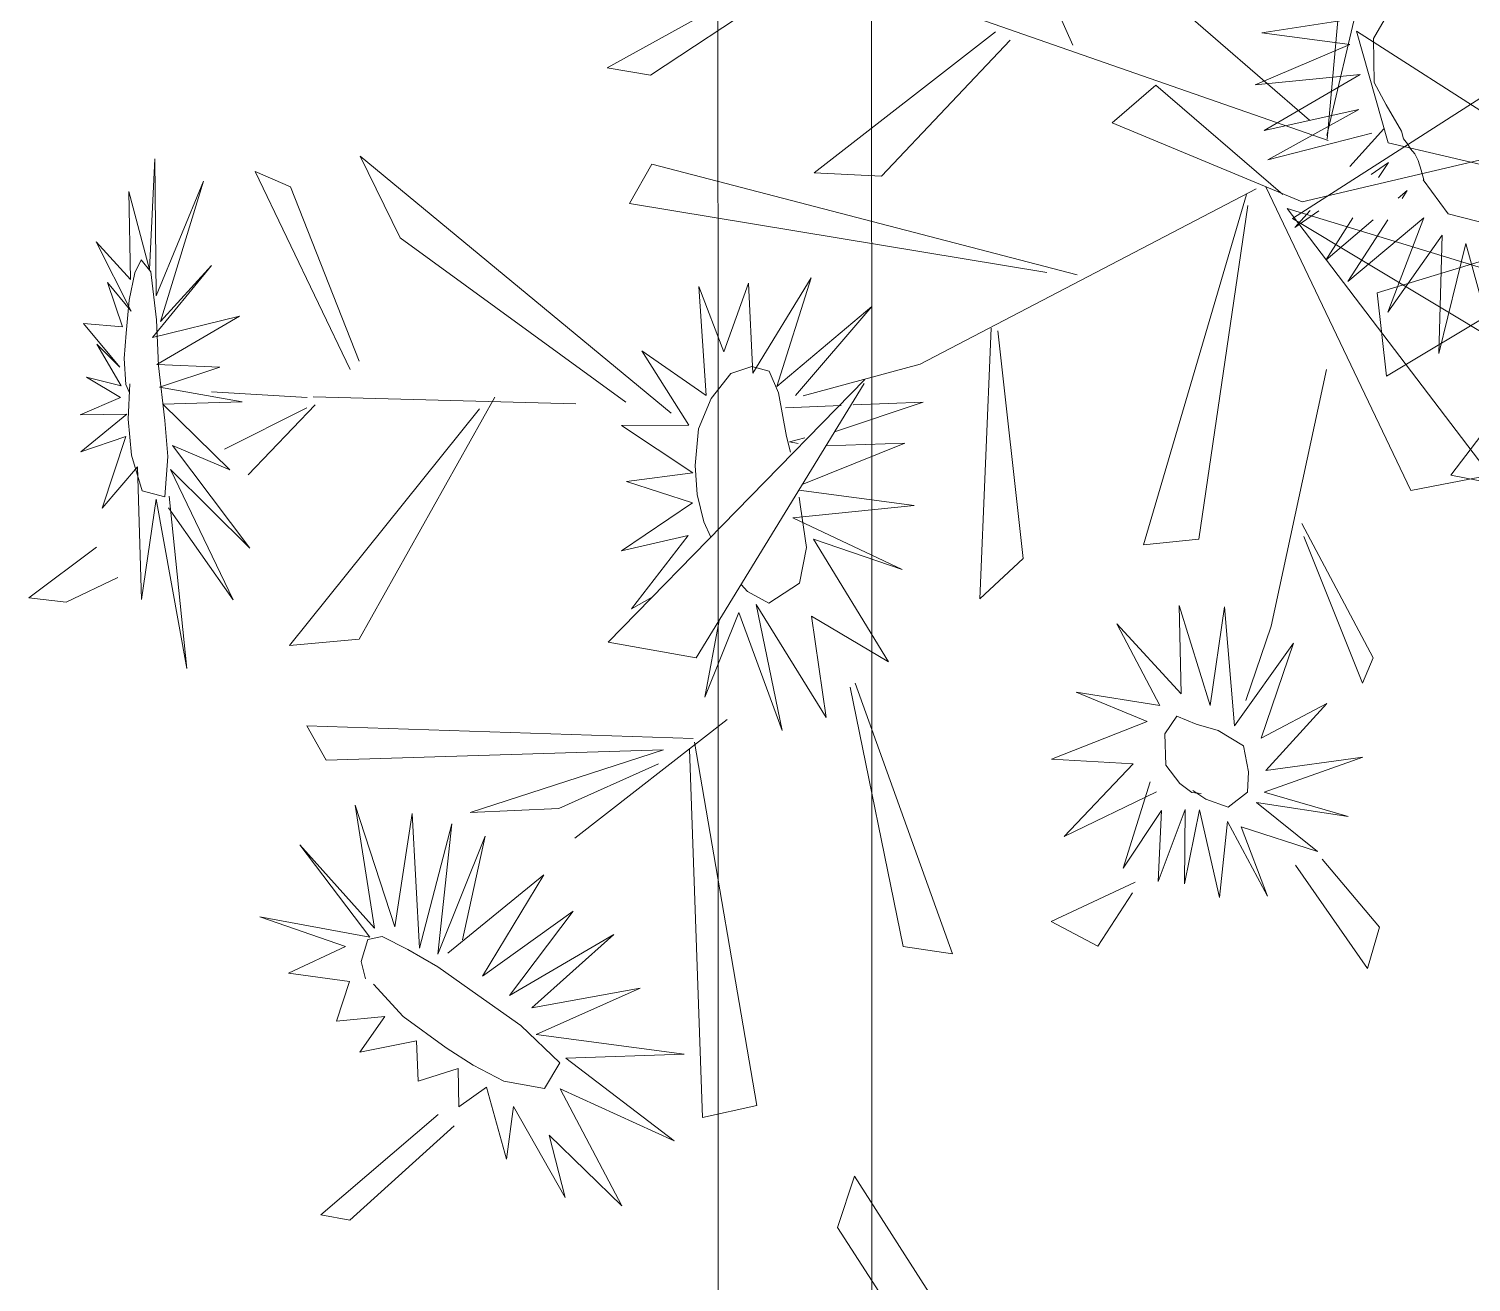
# Model space of a CAD drawing. Header units: inches. Extents: x -422522 to 22891, y -2973 to 414515.
# Drawn here: x 22813.31 to 22839.29, y 4820.36 to 4842.94 of the extents above; entities that cross this region are included whole.
import ezdxf

# ---------------------------------------------------------------- set-up
doc = ezdxf.new("R2010")
doc.units = ezdxf.units.IN
doc.header["$MEASUREMENT"] = 0
doc.layers.add('ARREDAMENTO', color=8, linetype='Continuous', lineweight=13)

msp = doc.modelspace()

# ---------------------------------------------------------------- linework, layer by layer
at = {"layer": 'ARREDAMENTO', "linetype": 'Continuous'}
for p, q in [((22838.05984, 4846.84714, -27.27667), (22836.68869, 4841.02093, -27.27667)), ((22830.82102, 4846.10926, -27.27667), (22836.37419, 4841.2996, -27.27667)), ((22836.69389, 4840.95397, -27.27667), (22837.15754, 4846.1842, -27.27667)), ((22823.08104, 4845.6827, -27.27667), (22836.71213, 4840.93518, -27.27667)), ((22832.11054, 4842.65239, -27.27667), (22831.36074, 4844.33228, -27.27667)), ((22827.17477, 4844.14827, -27.27667), (22823.725, 4842.24301, -27.27667)), ((22824.50526, 4842.10837, -27.27667), (22827.45698, 4844.0692, -27.27667)), ((22837.23426, 4843.13563, -27.27667), (22835.51421, 4842.87384, -27.27667)), ((22830.72001, 4842.8879, -27.27667), (22827.45332, 4840.35005, -27.27667)), ((22828.66287, 4840.28919, -27.27667), (22830.98255, 4842.73989, -27.27667)), ((22835.51421, 4842.87384, -27.27667), (22837.10387, 4842.66062, -27.27667)), ((22836.06874, 4839.52424, -27.27667), (22841.32836, 4842.90415, -27.27667)), ((22837.22299, 4842.90348, -27.27667), (22837.79523, 4840.89207, -27.27667)), ((22842.48372, 4839.52529, -27.27667), (22837.22299, 4842.90348, -27.27667)), ((22837.10387, 4842.66062, -27.27667), (22835.39482, 4841.93496, -27.27667)), ((22823.725, 4842.24301, -27.27667), (22824.50526, 4842.10837, -27.27667)), ((22835.39482, 4841.93496, -27.27667), (22837.2879, 4842.12253, -27.27667)), ((22837.2879, 4842.12253, -27.27667), (22835.55918, 4841.11234, -27.27667)), ((22832.82176, 4841.25251, -27.27667), (22833.60611, 4841.92653, -27.27667)), ((22833.60611, 4841.92653, -27.27667), (22835.89247, 4839.96197, -27.27667)), ((22835.55918, 4841.11234, -27.27667), (22837.26148, 4841.49386, -27.27667)), ((22837.26148, 4841.49386, -27.27667), (22835.62526, 4840.58528, -27.27667)), ((22836.24601, 4839.82775, -27.27667), (22832.82176, 4841.25251, -27.27667)), ((22835.62526, 4840.58528, -27.27667), (22837.49549, 4841.06747, -27.27667)), ((22837.10284, 4840.46389, -27.27667), (22837.71537, 4841.14517, -27.27667)), ((22819.27408, 4840.64719, -27.27667), (22824.8769, 4836.02126, -27.27667)), ((22819.99292, 4839.17965, -27.27667), (22819.27408, 4840.64719, -27.27667)), ((22840.75679, 4840.89256, -27.27667), (22836.24601, 4839.82775, -27.27667)), ((22837.79523, 4840.89207, -27.27667), (22842.30636, 4839.82874, -27.27667)), ((22815.47779, 4838.60578, -27.27667), (22815.57628, 4840.60029, -27.27667)), ((22815.57628, 4840.60029, -27.27667), (22815.6012, 4838.13234, -27.27667)), ((22824.12447, 4839.79487, -27.27667), (22824.52935, 4840.50686, -27.27667)), ((22824.52935, 4840.50686, -27.27667), (22832.19002, 4838.50866, -27.27667)), ((22837.48418, 4840.32071, -27.27667), (22837.796, 4840.53839, -27.27667)), ((22837.62004, 4840.26274, -27.27667), (22837.796, 4840.53839, -27.27667)), ((22815.6012, 4838.13234, -27.27667), (22816.45471, 4840.20056, -27.27667)), ((22816.45471, 4840.20056, -27.27667), (22815.68034, 4837.67034, -27.27667)), ((22817.38556, 4840.37588, -27.27667), (22818.01822, 4840.09497, -27.27667)), ((22819.09408, 4836.80336, -27.27667), (22817.38556, 4840.37588, -27.27667)), ((22827.45332, 4840.35005, -27.27667), (22828.66287, 4840.28919, -27.27667)), ((22815.10873, 4840.01127, -27.27667), (22815.47779, 4838.60578, -27.27667)), ((22815.1389, 4838.43001, -27.27667), (22815.10873, 4840.01127, -27.27667)), ((22818.01822, 4840.09497, -27.27667), (22819.25779, 4836.95759, -27.27667)), ((22829.3614, 4836.90092, -27.27667), (22835.41635, 4840.05965, -27.27667)), ((22835.24009, 4839.95838, -27.27667), (22833.38822, 4833.64341, -27.27667)), ((22835.58886, 4840.10003, -27.27667), (22838.19845, 4834.62373, -27.27667)), ((22837.97191, 4839.89134, -27.27667), (22838.13653, 4840.03267, -27.27667)), ((22838.04276, 4839.88893, -27.27667), (22838.13653, 4840.03267, -27.27667)), ((22831.64266, 4838.55368, -27.27667), (22824.12447, 4839.79487, -27.27667)), ((22834.38416, 4833.7478, -27.27667), (22835.26409, 4839.75813, -27.27667)), ((22835.97103, 4839.70536, -27.27667), (22840.95877, 4838.18646, -27.27667)), ((22839.63256, 4834.90355, -27.27667), (22835.97103, 4839.70536, -27.27667)), ((22836.39043, 4839.67147, -27.27667), (22836.11349, 4839.36336, -27.27667)), ((22836.54391, 4839.66403, -27.27667), (22836.11349, 4839.36336, -27.27667)), ((22842.58137, 4839.70645, -27.27667), (22837.59413, 4838.18591, -27.27667)), ((22838.92142, 4834.90343, -27.27667), (22842.58137, 4839.70645, -27.27667)), ((22840.79104, 4836.68457, -27.27667), (22836.06874, 4839.52424, -27.27667)), ((22837.15788, 4839.53838, -27.27667), (22836.66973, 4838.77336, -27.27667)), ((22837.52188, 4839.50501, -27.27667), (22836.66973, 4838.77336, -27.27667)), ((22837.06744, 4838.39334, -27.27667), (22838.43444, 4839.53708, -27.27667)), ((22837.78948, 4839.50051, -27.27667), (22837.06744, 4838.39334, -27.27667)), ((22837.76236, 4836.68407, -27.27667), (22842.48372, 4839.52529, -27.27667)), ((22838.43444, 4839.53708, -27.27667), (22837.78851, 4837.83635, -27.27667)), ((22814.51749, 4839.10382, -27.27667), (22815.1389, 4838.43001, -27.27667)), ((22815.14631, 4837.8579, -27.27667), (22814.51749, 4839.10382, -27.27667)), ((22824.0627, 4836.21706, -27.27667), (22819.99292, 4839.17965, -27.27667)), ((22837.78851, 4837.83635, -27.27667), (22838.76816, 4839.22622, -27.27667)), ((22838.76816, 4839.22622, -27.27667), (22838.70814, 4837.09269, -27.27667)), ((22838.70814, 4837.09269, -27.27667), (22839.18972, 4839.07708, -27.27667)), ((22839.18972, 4839.07708, -27.27667), (22839.77323, 4836.95313, -27.27667)), ((22816.59778, 4838.67793, -27.27667), (22815.53557, 4837.3852, -27.27667)), ((22815.68034, 4837.67034, -27.27667), (22816.59778, 4838.67793, -27.27667)), ((22814.72282, 4838.37274, -27.27667), (22815.14631, 4837.8579, -27.27667)), ((22814.99489, 4837.5772, -27.27667), (22814.72282, 4838.37274, -27.27667)), ((22825.8226, 4837.12423, -27.27667), (22826.27079, 4838.35922, -27.27667)), ((22826.27079, 4838.35922, -27.27667), (22826.34748, 4836.73677, -27.27667)), ((22826.34748, 4836.73677, -27.27667), (22827.4012, 4838.45701, -27.27667)), ((22827.4012, 4838.45701, -27.27667), (22826.78014, 4836.50148, -27.27667)), ((22825.37253, 4838.2993, -27.27667), (22825.8226, 4837.12423, -27.27667)), ((22825.50644, 4836.33778, -27.27667), (22825.37253, 4838.2993, -27.27667)), ((22837.59413, 4838.18591, -27.27667), (22837.76236, 4836.68407, -27.27667)), ((22826.78014, 4836.50148, -27.27667), (22828.49285, 4837.93934, -27.27667)), ((22828.49285, 4837.93934, -27.27667), (22827.11443, 4836.33828, -27.27667)), ((22814.29176, 4837.63212, -27.27667), (22814.99489, 4837.5772, -27.27667)), ((22814.94661, 4836.84647, -27.27667), (22814.29176, 4837.63212, -27.27667)), ((22815.53557, 4837.3852, -27.27667), (22817.10162, 4837.76591, -27.27667)), ((22817.10162, 4837.76591, -27.27667), (22815.61055, 4836.89808, -27.27667)), ((22830.64106, 4837.55284, -27.27667), (22830.43478, 4832.6727, -27.27667)), ((22831.21496, 4833.40033, -27.27667), (22830.76222, 4837.50161, -27.27667)), ((22814.53082, 4837.26229, -27.27667), (22814.94661, 4836.84647, -27.27667)), ((22814.96661, 4836.50937, -27.27667), (22814.53082, 4837.26229, -27.27667)), ((22824.34907, 4837.14414, -27.27667), (22825.50644, 4836.33778, -27.27667)), ((22825.19568, 4835.8007, -27.27667), (22824.34907, 4837.14414, -27.27667)), ((22815.61055, 4836.89808, -27.27667), (22816.74633, 4836.84691, -27.27667)), ((22816.74633, 4836.84691, -27.27667), (22815.66091, 4836.4887, -27.27667)), ((22825.95172, 4836.73589, -27.27667), (22826.33168, 4836.86008, -27.27667)), ((22826.33168, 4836.86008, -27.27667), (22826.64145, 4836.77459, -27.27667)), ((22826.64145, 4836.77459, -27.27667), (22826.80779, 4836.38418, -27.27667)), ((22829.3614, 4836.90092, -27.27667), (22827.25514, 4836.33296, -27.27667)), ((22835.68594, 4832.17819, -27.27667), (22836.68191, 4836.80303, -27.27667)), ((22814.3422, 4836.66497, -27.27667), (22814.96661, 4836.50937, -27.27667)), ((22814.95817, 4836.29956, -27.27667), (22814.3422, 4836.66497, -27.27667)), ((22815.66091, 4836.4887, -27.27667), (22817.14751, 4836.2208, -27.27667)), ((22823.74401, 4831.89471, -27.27667), (22828.3641, 4836.62739, -27.27667)), ((22828.35343, 4836.55062, -27.27667), (22825.32516, 4831.6111, -27.27667)), ((22825.59748, 4836.28008, -27.27667), (22825.95172, 4836.73589, -27.27667)), ((22814.22778, 4835.98887, -27.27667), (22814.95817, 4836.29956, -27.27667)), ((22818.32167, 4836.29874, -27.27667), (22816.59847, 4836.40052, -27.27667)), ((22818.42929, 4836.31382, -27.27667), (22823.15803, 4836.1896, -27.27667)), ((22819.25422, 4831.94503, -27.27667), (22821.7015, 4836.30544, -27.27667)), ((22825.36778, 4835.73439, -27.27667), (22825.59748, 4836.28008, -27.27667)), ((22826.80779, 4836.38418, -27.27667), (22826.95544, 4835.59885, -27.27667)), ((22815.06806, 4835.99938, -27.27667), (22814.22778, 4835.98887, -27.27667)), ((22814.2425, 4835.32266, -27.27667), (22815.06806, 4835.99938, -27.27667)), ((22817.14751, 4836.2208, -27.27667), (22815.72204, 4836.17972, -27.27667)), ((22815.72204, 4836.17972, -27.27667), (22816.92713, 4834.99857, -27.27667)), ((22818.31077, 4836.11598, -27.27667), (22816.82941, 4835.36753, -27.27667)), ((22817.25833, 4834.90908, -27.27667), (22818.46566, 4836.16843, -27.27667)), ((22821.425, 4836.09537, -27.27667), (22817.99941, 4831.83405, -27.27667)), ((22827.93696, 4836.15689, -27.27667), (22826.93388, 4836.11514, -27.27667)), ((22827.81924, 4835.67935, -27.27667), (22829.41829, 4836.21858, -27.27667)), ((22828.15602, 4836.16604, -27.27667), (22829.41829, 4836.21858, -27.27667)), ((22823.9838, 4835.7961, -27.27667), (22825.19568, 4835.8007, -27.27667)), ((22825.26838, 4834.94487, -27.27667), (22823.9838, 4835.7961, -27.27667)), ((22825.30752, 4835.07737, -27.27667), (22825.36778, 4835.73439, -27.27667)), ((22815.05587, 4835.60005, -27.27667), (22814.2425, 4835.32266, -27.27667)), ((22814.62451, 4834.30665, -27.27667), (22815.05587, 4835.60005, -27.27667)), ((22827.0256, 4835.31736, -27.27667), (22826.95544, 4835.59885, -27.27667)), ((22827.28655, 4835.57548, -27.27667), (22827.00714, 4835.50362, -27.27667)), ((22827.00714, 4835.50362, -27.27667), (22827.16729, 4835.47178, -27.27667)), ((22827.23941, 4834.73354, -27.27667), (22829.08598, 4835.48073, -27.27667)), ((22827.66755, 4835.43194, -27.27667), (22829.08598, 4835.48073, -27.27667)), ((22815.89116, 4835.43591, -27.27667), (22817.28423, 4833.58715, -27.27667)), ((22816.92713, 4834.99857, -27.27667), (22815.89116, 4835.43591, -27.27667)), ((22815.26534, 4835.05365, -27.27667), (22814.62451, 4834.30665, -27.27667)), ((22815.33397, 4832.6587, -27.27667), (22815.26534, 4835.05365, -27.27667)), ((22815.85669, 4835.00496, -27.27667), (22816.98579, 4832.65269, -27.27667)), ((22817.28423, 4833.58715, -27.27667), (22815.85669, 4835.00496, -27.27667)), ((22824.0746, 4834.78729, -27.27667), (22825.26838, 4834.94487, -27.27667)), ((22825.34223, 4834.55223, -27.27667), (22825.30752, 4835.07737, -27.27667)), ((22825.26114, 4834.4015, -27.27667), (22824.0746, 4834.78729, -27.27667)), ((22838.19845, 4834.62373, -27.27667), (22839.63256, 4834.90355, -27.27667)), ((22840.35562, 4834.62408, -27.27667), (22838.92142, 4834.90343, -27.27667)), ((22815.60158, 4834.46725, -27.27667), (22815.33397, 4832.6587, -27.27667)), ((22816.15404, 4831.41777, -27.27667), (22815.60158, 4834.46725, -27.27667)), ((22815.83209, 4834.52502, -27.27667), (22816.15404, 4831.41777, -27.27667)), ((22825.46712, 4834.05898, -27.27667), (22825.34223, 4834.55223, -27.27667)), ((22827.17543, 4834.62918, -27.27667), (22829.25405, 4834.35337, -27.27667)), ((22827.18271, 4834.50575, -27.27667), (22827.20883, 4834.32879, -27.27667)), ((22816.98579, 4832.65269, -27.27667), (22815.82405, 4834.31029, -27.27667)), ((22823.97983, 4833.54002, -27.27667), (22825.26114, 4834.4015, -27.27667)), ((22829.25405, 4834.35337, -27.27667), (22827.06934, 4834.13368, -27.27667)), ((22827.20883, 4834.32879, -27.27667), (22827.3153, 4833.59517, -27.27667)), ((22825.59135, 4833.78706, -27.27667), (22825.46712, 4834.05898, -27.27667)), ((22827.06934, 4834.13368, -27.27667), (22829.04058, 4833.20141, -27.27667)), ((22836.23623, 4834.03328, -27.27667), (22837.52095, 4831.60675, -27.27667)), ((22825.18319, 4833.81279, -27.27667), (22823.97983, 4833.54002, -27.27667)), ((22824.16012, 4832.49336, -27.27667), (22825.18319, 4833.81279, -27.27667)), ((22827.43941, 4833.74924, -27.27667), (22828.79254, 4831.53879, -27.27667)), ((22829.04058, 4833.20141, -27.27667), (22827.43941, 4833.74924, -27.27667)), ((22833.38822, 4833.64341, -27.27667), (22834.38416, 4833.7478, -27.27667)), ((22837.33026, 4831.15402, -27.27667), (22836.27165, 4833.79343, -27.27667)), ((22814.52322, 4833.6051, -27.27667), (22813.30592, 4832.6886, -27.27667)), ((22827.3153, 4833.59517, -27.27667), (22827.1859, 4832.9526, -27.27667)), ((22830.43478, 4832.6727, -27.27667), (22831.21496, 4833.40033, -27.27667)), ((22813.98119, 4832.61303, -27.27667), (22814.90899, 4833.05569, -27.27667)), ((22826.13592, 4832.93353, -27.27667), (22826.25107, 4832.80524, -27.27667)), ((22827.1859, 4832.9526, -27.27667), (22826.6384, 4832.59631, -27.27667)), ((22813.30592, 4832.6886, -27.27667), (22813.98119, 4832.61303, -27.27667)), ((22824.53277, 4832.7027, -27.27667), (22824.16012, 4832.49336, -27.27667)), ((22826.6384, 4832.59631, -27.27667), (22826.25107, 4832.80524, -27.27667)), ((22826.09514, 4832.42462, -27.27667), (22825.484, 4830.89813, -27.27667)), ((22826.87881, 4830.2995, -27.27667), (22826.09514, 4832.42462, -27.27667)), ((22826.40519, 4832.57323, -27.27667), (22826.87881, 4830.2995, -27.27667)), ((22827.67068, 4830.53533, -27.27667), (22826.40519, 4832.57323, -27.27667)), ((22827.405, 4832.36215, -27.27667), (22827.67068, 4830.53533, -27.27667)), ((22828.79254, 4831.53879, -27.27667), (22827.405, 4832.36215, -27.27667)), ((22834.02513, 4832.5544, -27.27667), (22834.06529, 4830.96085, -27.27667)), ((22834.58362, 4830.75182, -27.27667), (22834.02513, 4832.5544, -27.27667)), ((22834.84695, 4832.53072, -27.27667), (22834.58362, 4830.75182, -27.27667)), ((22835.02234, 4830.3818, -27.27667), (22834.84695, 4832.53072, -27.27667)), ((22825.73841, 4832.28518, -27.27667), (22825.484, 4830.89813, -27.27667)), ((22832.90442, 4832.22467, -27.27667), (22833.68018, 4830.74905, -27.27667)), ((22834.06529, 4830.96085, -27.27667), (22832.90442, 4832.22467, -27.27667)), ((22835.68594, 4832.17819, -27.27667), (22835.22923, 4830.84251, -27.27667)), ((22817.99941, 4831.83405, -27.27667), (22819.25422, 4831.94503, -27.27667)), ((22825.32516, 4831.6111, -27.27667), (22823.74401, 4831.89471, -27.27667)), ((22836.08626, 4831.87251, -27.27667), (22835.02234, 4830.3818, -27.27667)), ((22835.50789, 4830.16351, -27.27667), (22836.08626, 4831.87251, -27.27667)), ((22837.52095, 4831.60675, -27.27667), (22837.33026, 4831.15402, -27.27667)), ((22828.09839, 4831.08307, -27.27667), (22829.05592, 4826.40799, -27.27667)), ((22829.9448, 4826.27498, -27.27667), (22828.19355, 4831.15112, -27.27667)), ((22832.17218, 4830.98883, -27.27667), (22833.45152, 4830.4618, -27.27667)), ((22833.68018, 4830.74905, -27.27667), (22832.17218, 4830.98883, -27.27667)), ((22836.68941, 4830.78755, -27.27667), (22835.50789, 4830.16351, -27.27667)), ((22835.587, 4829.57686, -27.27667), (22836.68941, 4830.78755, -27.27667)), ((22818.31303, 4830.38301, -27.27667), (22818.66241, 4829.76344, -27.27667)), ((22825.27539, 4830.15627, -27.27667), (22818.31303, 4830.38301, -27.27667)), ((22823.13916, 4828.35985, -27.27667), (22825.8846, 4830.50003, -27.27667)), ((22833.45152, 4830.4618, -27.27667), (22831.73049, 4829.78228, -27.27667)), ((22825.29726, 4830.09065, -27.27667), (22826.41714, 4823.54179, -27.27667)), ((22818.66241, 4829.76344, -27.27667), (22824.73895, 4829.95287, -27.27667)), ((22824.73895, 4829.95287, -27.27667), (22821.25431, 4828.8197, -27.27667)), ((22825.43834, 4823.3242, -27.27667), (22825.20679, 4829.96227, -27.27667)), ((22831.73049, 4829.78228, -27.27667), (22833.20099, 4829.70121, -27.27667)), ((22835.55841, 4829.19057, -27.27667), (22837.33353, 4829.82036, -27.27667)), ((22837.33353, 4829.82036, -27.27667), (22835.587, 4829.57686, -27.27667)), ((22822.8548, 4828.8969, -27.27667), (22824.65011, 4829.69673, -27.27667)), ((22833.20099, 4829.70121, -27.27667), (22831.95572, 4828.39179, -27.27667)), ((22833.5026, 4829.37432, -27.27667), (22833.02087, 4827.82106, -27.27667)), ((22819.18438, 4828.95439, -27.27667), (22819.89928, 4826.75911, -27.27667)), ((22819.53004, 4826.73536, -27.27667), (22819.18438, 4828.95439, -27.27667)), ((22831.95572, 4828.39179, -27.27667), (22833.61693, 4829.19463, -27.27667)), ((22835.42227, 4829.0048, -27.27667), (22837.07375, 4828.74922, -27.27667)), ((22836.52018, 4828.12006, -27.27667), (22835.42227, 4829.0048, -27.27667)), ((22837.07375, 4828.74922, -27.27667), (22835.55841, 4829.19057, -27.27667)), ((22819.89928, 4826.75911, -27.27667), (22820.21034, 4828.80507, -27.27667)), ((22820.21034, 4828.80507, -27.27667), (22820.34353, 4826.37529, -27.27667)), ((22821.25431, 4828.8197, -27.27667), (22822.8548, 4828.8969, -27.27667)), ((22833.02087, 4827.82106, -27.27667), (22833.70999, 4828.85825, -27.27667)), ((22833.65036, 4827.58031, -27.27667), (22834.13525, 4828.87778, -27.27667)), ((22833.70999, 4828.85825, -27.27667), (22833.65036, 4827.58031, -27.27667)), ((22834.13525, 4828.87778, -27.27667), (22834.12237, 4827.53615, -27.27667)), ((22834.12237, 4827.53615, -27.27667), (22834.39515, 4828.87116, -27.27667)), ((22834.39515, 4828.87116, -27.27667), (22834.75243, 4827.28873, -27.27667)), ((22820.34353, 4826.37529, -27.27667), (22820.92385, 4828.61655, -27.27667)), ((22820.92385, 4828.61655, -27.27667), (22820.67359, 4826.26653, -27.27667)), ((22834.75243, 4827.28873, -27.27667), (22834.89675, 4828.66083, -27.27667)), ((22834.89675, 4828.66083, -27.27667), (22835.62048, 4827.31581, -27.27667)), ((22835.14684, 4828.56574, -27.27667), (22836.52018, 4828.12006, -27.27667)), ((22835.62048, 4827.31581, -27.27667), (22835.14684, 4828.56574, -27.27667)), ((22818.18855, 4828.23951, -27.27667), (22819.53004, 4826.73536, -27.27667)), ((22819.44981, 4826.57474, -27.27667), (22818.18855, 4828.23951, -27.27667)), ((22820.67359, 4826.26653, -27.27667), (22821.52862, 4828.39464, -27.27667)), ((22821.52862, 4828.39464, -27.27667), (22821.11696, 4826.53008, -27.27667)), ((22837.63846, 4826.75854, -27.27667), (22836.60647, 4827.97859, -27.27667)), ((22820.85149, 4826.28532, -27.27667), (22822.58455, 4827.69989, -27.27667)), ((22822.58455, 4827.69989, -27.27667), (22821.47705, 4825.8758, -27.27667)), ((22836.12104, 4827.87348, -27.27667), (22837.42024, 4826.01404, -27.27667)), ((22833.23301, 4827.56811, -27.27667), (22831.72356, 4826.85793, -27.27667)), ((22832.56155, 4826.41103, -27.27667), (22833.18936, 4827.37614, -27.27667)), ((22817.46677, 4826.9435, -27.27667), (22819.44981, 4826.57474, -27.27667)), ((22819.01139, 4826.40624, -27.27667), (22817.46677, 4826.9435, -27.27667)), ((22821.47705, 4825.8758, -27.27667), (22823.11179, 4827.04369, -27.27667)), ((22823.11179, 4827.04369, -27.27667), (22821.962, 4825.52508, -27.27667)), ((22821.962, 4825.52508, -27.27667), (22823.84343, 4826.62254, -27.27667)), ((22823.84343, 4826.62254, -27.27667), (22822.36896, 4825.30276, -27.27667)), ((22831.72356, 4826.85793, -27.27667), (22832.56155, 4826.41103, -27.27667)), ((22837.42024, 4826.01404, -27.27667), (22837.63846, 4826.75854, -27.27667)), ((22817.98478, 4825.92805, -27.27667), (22819.01139, 4826.40624, -27.27667)), ((22819.29194, 4826.13925, -27.27667), (22819.40983, 4826.53178, -27.27667)), ((22819.40983, 4826.53178, -27.27667), (22819.67149, 4826.58701, -27.27667)), ((22819.67149, 4826.58701, -27.27667), (22820.13487, 4826.35411, -27.27667)), ((22829.05592, 4826.40799, -27.27667), (22829.9448, 4826.27498, -27.27667)), ((22819.37188, 4825.82668, -27.27667), (22819.29194, 4826.13925, -27.27667)), ((22820.13487, 4826.35411, -27.27667), (22820.67244, 4826.04233, -27.27667)), ((22819.08485, 4825.77954, -27.27667), (22817.98478, 4825.92805, -27.27667)), ((22820.67244, 4826.04233, -27.27667), (22821.39254, 4825.53067, -27.27667)), ((22818.84977, 4825.06407, -27.27667), (22819.08485, 4825.77954, -27.27667)), ((22820.04933, 4825.14732, -27.27667), (22819.51561, 4825.72837, -27.27667)), ((22822.36896, 4825.30276, -27.27667), (22824.32036, 4825.65866, -27.27667)), ((22824.32036, 4825.65866, -27.27667), (22822.44351, 4824.82052, -27.27667)), ((22821.39254, 4825.53067, -27.27667), (22822.17104, 4824.98361, -27.27667)), ((22819.7216, 4825.14677, -27.27667), (22818.84977, 4825.06407, -27.27667)), ((22819.27055, 4824.50412, -27.27667), (22819.7216, 4825.14677, -27.27667)), ((22820.82323, 4824.58002, -27.27667), (22820.04933, 4825.14732, -27.27667)), ((22822.17104, 4824.98361, -27.27667), (22822.87279, 4824.31109, -27.27667)), ((22822.44351, 4824.82052, -27.27667), (22825.11203, 4824.46529, -27.27667)), ((22820.2876, 4824.70774, -27.27667), (22819.27055, 4824.50412, -27.27667)), ((22820.31957, 4823.97819, -27.27667), (22820.2876, 4824.70774, -27.27667)), ((22821.31128, 4824.26944, -27.27667), (22820.82323, 4824.58002, -27.27667)), ((22822.87279, 4824.31109, -27.27667), (22822.59348, 4823.84628, -27.27667)), ((22825.11203, 4824.46529, -27.27667), (22822.97763, 4824.39402, -27.27667)), ((22822.97763, 4824.39402, -27.27667), (22824.93007, 4822.90739, -27.27667)), ((22821.0377, 4824.20828, -27.27667), (22820.31957, 4823.97819, -27.27667)), ((22821.05434, 4823.51743, -27.27667), (22821.0377, 4824.20828, -27.27667)), ((22821.85956, 4823.97841, -27.27667), (22821.31128, 4824.26944, -27.27667)), ((22821.5526, 4823.8699, -27.27667), (22821.05434, 4823.51743, -27.27667)), ((22821.91315, 4822.57328, -27.27667), (22821.5526, 4823.8699, -27.27667)), ((22822.59348, 4823.84628, -27.27667), (22821.85956, 4823.97841, -27.27667)), ((22822.87819, 4823.84349, -27.27667), (22823.98848, 4821.73366, -27.27667)), ((22824.93007, 4822.90739, -27.27667), (22822.87819, 4823.84349, -27.27667)), ((22822.03717, 4823.5241, -27.27667), (22821.91315, 4822.57328, -27.27667)), ((22822.96875, 4821.88346, -27.27667), (22822.03717, 4823.5241, -27.27667)), ((22826.41714, 4823.54179, -27.27667), (22825.43834, 4823.3242, -27.27667)), ((22820.68156, 4823.37887, -27.27667), (22818.56299, 4821.57038, -27.27667)), ((22819.08904, 4821.47654, -27.27667), (22820.9649, 4823.17854, -27.27667)), ((22822.67732, 4823.00614, -27.27667), (22822.96875, 4821.88346, -27.27667)), ((22823.98848, 4821.73366, -27.27667), (22822.67732, 4823.00614, -27.27667)), ((22828.17778, 4822.26847), (22827.87113, 4821.34164)), ((22830.29045, 4818.97914), (22828.17778, 4822.26847)), ((22818.56299, 4821.57038, -27.27667), (22819.08904, 4821.47654, -27.27667)), ((22827.87113, 4821.34164), (22829.31053, 4819.12573))]:
    msp.add_line(p, q, dxfattribs=at)
at = {"layer": 'ARREDAMENTO', "elevation": -27.27667}
for points in [[(22825.73247, 4753.18944), (22825.70974, 4891.77351), (22858.04602, 4891.77882), (22858.06875, 4753.19475)], [(22828.50369, 4755.96158), (22828.48187, 4889.00229), (22855.27479, 4889.00668), (22855.29661, 4755.96597)]]:
    msp.add_lwpolyline(points, close=True, dxfattribs=at)
at = {"layer": 'ARREDAMENTO', "linetype": 'Continuous', "elevation": -27.27667}
for points in [[(22838.0308, 4841.09829), (22837.75881, 4841.57468), (22837.54208, 4841.97614), (22837.5297, 4842.77194), (22837.84624, 4843.31442), (22838.24197, 4843.63403), (22838.91818, 4843.52725), (22839.6913, 4843.12921), (22839.89964, 4842.51795), (22840.10797, 4841.588), (22840.33789, 4840.85892), (22840.48397, 4839.9341), (22839.64643, 4839.41088), (22838.8764, 4839.60994), (22838.42063, 4840.22189)], [(22838.0308, 4841.09829), (22838.06878, 4840.96498), (22838.14388, 4840.87449), (22838.19516, 4840.78224), (22838.27199, 4840.69336), (22838.33316, 4840.56926), (22838.38491, 4840.4), (22838.43358, 4840.22456), (22838.42063, 4840.22189)], [(22815.11838, 4836.38675), (22815.0511, 4836.53581), (22815.0211, 4837.00164), (22815.05948, 4837.46273), (22815.11245, 4838.05445), (22815.21651, 4838.54562), (22815.3279, 4838.78336), (22815.50542, 4838.56808), (22815.60391, 4837.69933), (22815.64357, 4836.87081), (22815.75743, 4835.88366), (22815.80784, 4835.2352), (22815.753, 4834.50891), (22815.34839, 4834.62183), (22815.15616, 4835.26423), (22815.09345, 4835.91174), (22815.12449, 4836.54657)], [(22834.42265, 4829.16289), (22834.25368, 4829.18353), (22834.04055, 4829.3421), (22833.78895, 4829.67287), (22833.77019, 4830.23725), (22833.98791, 4830.55734), (22834.33363, 4830.41584), (22834.72767, 4830.29829), (22835.18408, 4830.0238), (22835.27925, 4829.55294), (22835.25749, 4829.18738), (22834.91027, 4828.91792), (22834.50581, 4829.06162), (22834.27605, 4829.21891)]]:
    msp.add_lwpolyline(points, dxfattribs=at)

doc.saveas('drawing.dxf')
